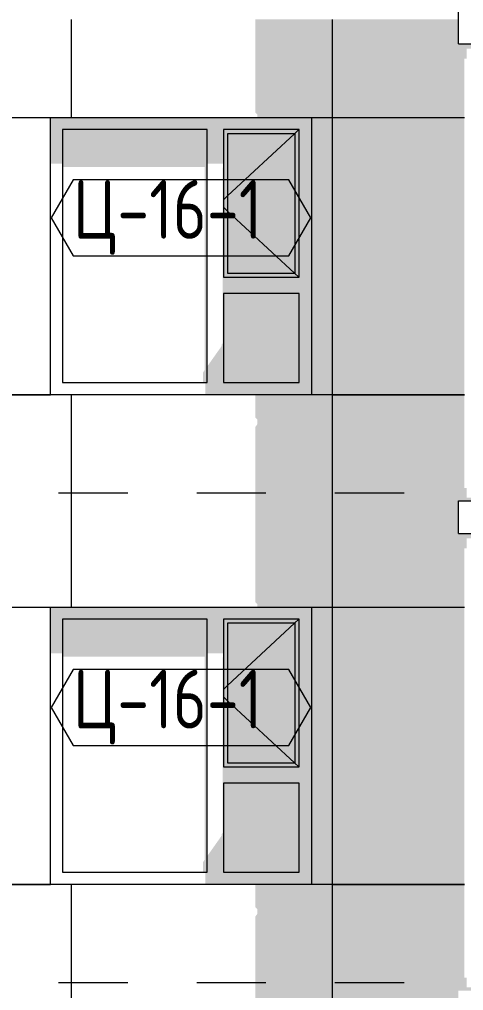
# Model space of a CAD drawing. Header units: millimetres. Extents: x 18162 to 7085488, y 72188 to 247925.
# Drawn here: x 5830619 to 5833341, y 115334 to 121284 of the extents above; entities that cross this region are included whole.
import ezdxf

# ---------------------------------------------------------------- set-up
doc = ezdxf.new("R2010")
doc.units = ezdxf.units.MM
doc.header["$MEASUREMENT"] = 0
doc.linetypes.add('Dashed', pattern=[423.333333, 211.666667, -211.666667])
doc.layers.add('Archicad Windows', color=7, linetype='Continuous')
doc.layers.add('Structural - Bearing', color=7, linetype='Continuous')
doc.styles.add('GENERATED_STYLE_3', font='', dxfattribs={"width": 0.8})
doc.styles.get('GENERATED_STYLE_3').set_extended_font_data('ISOCPEUR MON')
doc.dimstyles.new('GENERATED_STYLE__19', dxfattribs={"dimtxt": 440.00001, "dimasz": 228, "dimexe": 0.18, "dimexo": 31028.935828, "dimgap": 0, "dimtad": 1, "dimdec": 0, "dimzin": 0, "dimdsep": 46, "dimtxsty": 'GENERATED_STYLE_3', "dimblk": 'ARROWHEAD_2', "dimblk1": 'ARROWHEAD_2', "dimblk2": 'ARROWHEAD_2', "dimcen": 0.09, "dimclrd": 13, "dimclre": 13, "dimclrt": 13, "dimadec": 0, "dimazin": 0, "dimtfac": 1, "dimtdec": 4, "dimtmove": 0, "dimatfit": 3, "dimfxl": 1, "dimtolj": 1, "dimtzin": 0, "dimarcsym": 0})

# ---------------------------------------------------------------- blocks, each defined once
blk = doc.blocks.new('*X2296', base_point=(5785635.3, 106384.1))
at = {"layer": 'Structural - Bearing', "color": 8, "linetype": 'Continuous', "lineweight": 13}
for p, q in [((5830935.3, 118284.1), (5830935.3, 117684.1)), ((5832535.3, 118284.1), (5832535.3, 115984.1)), ((5830435.3, 117684.1), (5830808.8, 117684.1)), ((5832408.8, 117684.1), (5832535.3, 117684.1)), ((5832535.3, 117684.1), (5833346.4, 117684.1)), ((5830808.8, 115984.1), (5830435.3, 115984.1)), ((5830435.3, 115984.1), (5830808.8, 115984.1)), ((5830935.3, 115984.1), (5830935.3, 115384.1)), ((5832535.3, 115984.1), (5832408.8, 115984.1)), ((5832535.3, 115984.1), (5833346.4, 115984.1)), ((5832535.3, 115984.1), (5832535.3, 115384.1)), ((5833346.4, 115984.1), (5832535.3, 115984.1)), ((5830935.3, 115384.1), (5830935.3, 115284.1)), ((5832535.3, 115384.1), (5832535.3, 115284.1))]:
    blk.add_line(p, q, dxfattribs=at)
blk = doc.blocks.new('*X2302', base_point=(5785635.3, 106384.1))
at = {"layer": 'Structural - Bearing', "color": 8, "linetype": 'Continuous', "lineweight": 13}
for p, q in [((5830935.3, 121284.1), (5830935.3, 120684.1)), ((5832535.3, 121284.1), (5832535.3, 118984.1)), ((5830435.3, 120684.1), (5830808.8, 120684.1)), ((5832408.8, 120684.1), (5832535.3, 120684.1)), ((5832535.3, 120684.1), (5833346.4, 120684.1)), ((5830808.8, 118984.1), (5830435.3, 118984.1)), ((5830435.3, 118984.1), (5830808.8, 118984.1)), ((5830935.3, 118984.1), (5830935.3, 118384.1)), ((5832535.3, 118984.1), (5832408.8, 118984.1)), ((5832535.3, 118984.1), (5833346.4, 118984.1)), ((5832535.3, 118984.1), (5832535.3, 118384.1)), ((5833346.4, 118984.1), (5832535.3, 118984.1)), ((5830935.3, 118384.1), (5830935.3, 118284.1)), ((5832535.3, 118384.1), (5832535.3, 118284.1))]:
    blk.add_line(p, q, dxfattribs=at)
blk = doc.blocks.new('*D2598', base_point=(5785635.3, 106384.1))
at = {"color": 13, "linetype": 'Continuous', "lineweight": 13}
for p, q in [((5838478.4, 115334.1), (5838478.4, 118134.1)), ((5838703.4, 115334.1), (5837187.8, 115334.1)), ((5838478.4, 115134.1), (5838478.4, 115334.1)), ((5838703.4, 115134.1), (5837187.8, 115134.1))]:
    blk.add_line(p, q, dxfattribs=at)
at = {"color": 12, "linetype": 'Continuous', "lineweight": 35}
for p, q in [((5838328.4, 115420.7), (5838628.4, 115247.5)), ((5838328.4, 115220.7), (5838628.4, 115047.5))]:
    blk.add_line(p, q, dxfattribs=at)
blk = doc.blocks.new('ARROWHEAD_2')
at = {"color": 0, "linetype": 'Continuous', "lineweight": 0}
for p, q in [((-0.378, -0.655), (0.378, 0.655)), ((0, 0), (-1, 0))]:
    blk.add_line(p, q, dxfattribs=at)
blk = doc.blocks.new('*D2599', base_point=(5785635.3, 106384.1))
at = {"color": 12, "linetype": 'Continuous', "lineweight": 35}
for p, q in [((5838328.4, 118220.7), (5838628.4, 118047.5)), ((5838328.4, 115420.7), (5838628.4, 115247.5))]:
    blk.add_line(p, q, dxfattribs=at)
at = {"color": 13, "linetype": 'Continuous', "lineweight": 13}
for p, q in [((5838703.4, 118134.1), (5837187.8, 118134.1)), ((5838478.4, 115334.1), (5838478.4, 118134.1))]:
    blk.add_line(p, q, dxfattribs=at)
at = {"color": 13, "lineweight": 13, "char_height": 440, "attachment_point": 7, "rotation": 90, "style": 'GENERATED_STYLE_3'}
for s, insert in [('\\A1;{\\pql;\\fISOCPEUR MON|b0|i0|c0|p0;\\W0.800000;2,800}', (5838605.9, 116549.6)), ('\\A1;{\\pql;\\fISOCPEUR MON|b0|i0|c0|p0;\\W0.800000;200}', (5838518.1, 115420.8))]:
    blk.add_mtext(s, dxfattribs=dict(at, insert=insert))
blk = doc.blocks.new('*D2600', base_point=(5785635.3, 106384.1))
at = {"color": 12, "linetype": 'Continuous', "lineweight": 35}
for p, q in [((5838328.4, 118420.7), (5838628.4, 118247.5)), ((5838328.4, 118220.7), (5838628.4, 118047.5))]:
    blk.add_line(p, q, dxfattribs=at)
at = {"color": 13, "linetype": 'Continuous', "lineweight": 13}
for p, q in [((5838478.4, 118134.1), (5838478.4, 118334.1)), ((5838703.4, 118134.1), (5837187.8, 118134.1))]:
    blk.add_line(p, q, dxfattribs=at)
blk = doc.blocks.new('*D2601', base_point=(5785635.3, 106384.1))
at = {"color": 12, "linetype": 'Continuous', "lineweight": 35}
for p, q in [((5838328.4, 121220.7), (5838628.4, 121047.5)), ((5838328.4, 118420.7), (5838628.4, 118247.5))]:
    blk.add_line(p, q, dxfattribs=at)
at = {"color": 13, "linetype": 'Continuous', "lineweight": 13}
for p, q in [((5838703.4, 121134.1), (5837187.8, 121134.1)), ((5838478.4, 118334.1), (5838478.4, 121134.1)), ((5838703.4, 118334.1), (5837187.8, 118334.1)), ((5838478.4, 118134.1), (5838478.4, 118334.1))]:
    blk.add_line(p, q, dxfattribs=at)
at = {"color": 13, "lineweight": 13, "char_height": 440, "attachment_point": 7, "rotation": 90, "style": 'GENERATED_STYLE_3'}
for s, insert in [('\\A1;{\\pql;\\fISOCPEUR MON|b0|i0|c0|p0;\\W0.800000;2,800}', (5838605.9, 119549.6)), ('\\A1;{\\pql;\\fISOCPEUR MON|b0|i0|c0|p0;\\W0.800000;200}', (5838518.1, 118420.8))]:
    blk.add_mtext(s, dxfattribs=dict(at, insert=insert))
blk = doc.blocks.new('*D2602', base_point=(5785635.3, 106384.1))
at = {"color": 12, "linetype": 'Continuous', "lineweight": 35}
for p, q in [((5838328.4, 121420.7), (5838628.4, 121247.5)), ((5838328.4, 121220.7), (5838628.4, 121047.5))]:
    blk.add_line(p, q, dxfattribs=at)
at = {"color": 13, "linetype": 'Continuous', "lineweight": 13}
for p, q in [((5838478.4, 121134.1), (5838478.4, 121334.1)), ((5838703.4, 121134.1), (5837187.8, 121134.1))]:
    blk.add_line(p, q, dxfattribs=at)
blk = doc.blocks.new('*D2603', base_point=(5785635.3, 106384.1))
at = {"color": 12, "linetype": 'Continuous', "lineweight": 35}
for p, q in [((5838328.4, 124220.7), (5838628.4, 124047.5)), ((5838328.4, 121420.7), (5838628.4, 121247.5))]:
    blk.add_line(p, q, dxfattribs=at)
at = {"color": 13, "linetype": 'Continuous', "lineweight": 13}
for p, q in [((5838703.4, 124134.1), (5837187.8, 124134.1)), ((5838478.4, 121334.1), (5838478.4, 124134.1)), ((5838703.4, 121334.1), (5837187.8, 121334.1)), ((5838478.4, 121134.1), (5838478.4, 121334.1))]:
    blk.add_line(p, q, dxfattribs=at)
at = {"color": 13, "lineweight": 13, "char_height": 440, "attachment_point": 7, "rotation": 90, "style": 'GENERATED_STYLE_3'}
for s, insert in [('\\A1;{\\pql;\\fISOCPEUR MON|b0|i0|c0|p0;\\W0.800000;2,800}', (5838605.9, 122549.6)), ('\\A1;{\\pql;\\fISOCPEUR MON|b0|i0|c0|p0;\\W0.800000;200}', (5838518.1, 121420.8))]:
    blk.add_mtext(s, dxfattribs=dict(at, insert=insert))
blk = doc.blocks.new('Label_124_3', base_point=(5831608.8, 116834.1))
at = {"color": 13, "linetype": 'Continuous', "lineweight": 13, "flags": 128}
blk.add_lwpolyline([(5830813.7, 117068.3), (5830947.8, 116836.1), (5832269.9, 116836.1), (5832404, 117068.3), (5832269.9, 117300.6), (5830947.8, 117300.6)], close=True, dxfattribs=at)
at = {"color": 13, "lineweight": 13, "insert": (5830947.8, 117299.9), "char_height": 360, "attachment_point": 1, "style": 'GENERATED_STYLE_3'}
blk.add_mtext('\\A1;{\\pql;\\pt0,253000;\\fISOCPEUR MON|b0|i0|c0|p0;\\W0.800000;Ц-16-1\\fISOCPEUR MON|b0|i0|c0|p0;\\W0.800000;\\A1{\\H.66x;\\S^  ;}\\fISOCPEUR MON|b0|i0|c0|p0;\\W0.800000;\\fISOCPEUR MON|b0|i0|c0|p0;\\W0.800000;\\A1{\\H.66x;\\S^  ;}\\fISOCPEUR MON|b0|i0|c0|p0;\\W0.800000; \\fISOCPEUR MON|b0|i0|c0|p0;\\W0.800000;\\fISOCPEUR MON|b0|i0|c0|p0;\\W0.800000;\\fISOCPEUR MON|b0|i0|c0|p0;\\W0.800000;\\fISOCPEUR MON|b0|i0|c0|p0;\\W0.800000;\\fISOCPEUR MON|b0|i0|c0|p0;\\W0.800000;\\fISOCPEUR MON|b0|i0|c0|p0;\\W0.800000;\\fISOCPEUR MON|b0|i0|c0|p0;\\W0.800000;\\fISOCPEUR MON|b0|i0|c0|p0;\\W0.800000;\\fISOCPEUR MON|b0|i0|c0|p0;\\W0.800000;\\fISOCPEUR MON|b0|i0|c0|p0;\\W0.800000;\\fISOCPEUR MON|b0|i0|c0|p0;\\W0.800000;\\fISOCPEUR MON|b0|i0|c0|p0;\\W0.800000;\\fISOCPEUR MON|b0|i0|c0|p0;\\W0.800000;\\fISOCPEUR MON|b0|i0|c0|p0;\\W0.800000;\\fISOCPEUR MON|b0|i0|c0|p0;\\W0.800000;\\fISOCPEUR MON|b0|i0|c0|p0;\\W0.800000;\\fISOCPEUR MON|b0|i0|c0|p0;\\W0.800000;\\fISOCPEUR MON|b0|i0|c0|p0;\\W0.800000;\\fISOCPEUR MON|b0|i0|c0|p0;\\W0.800000;\\fISOCPEUR MON|b0|i0|c0|p0;\\W0.800000;\\fISOCPEUR MON|b0|i0|c0|p0;\\W0.800000;\\fISOCPEUR MON|b0|i0|c0|p0;\\W0.800000;\\fISOCPEUR MON|b0|i0|c0|p0;\\W0.800000;\\fISOCPEUR MON|b0|i0|c0|p0;\\W0.800000;\\fISOCPEUR MON|b0|i0|c0|p0;\\W0.800000;\\fISOCPEUR MON|b0|i0|c0|p0;\\W0.800000;\\fISOCPEUR MON|b0|i0|c0|p0;\\W0.800000;\\fISOCPEUR MON|b0|i0|c0|p0;\\W0.800000;\\fISOCPEUR MON|b0|i0|c0|p0;\\W0.800000;\\fISOCPEUR MON|b0|i0|c0|p0;\\W0.800000;\\fISOCPEUR MON|b0|i0|c0|p0;\\W0.800000;\\fISOCPEUR MON|b0|i0|c0|p0;\\W0.800000;\\fISOCPEUR MON|b0|i0|c0|p0;\\W0.800000;\\fISOCPEUR MON|b0|i0|c0|p0;\\W0.800000;\\fISOCPEUR MON|b0|i0|c0|p0;\\W0.800000;\\fISOCPEUR MON|b0|i0|c0|p0;\\W0.800000;\\fISOCPEUR MON|b0|i0|c0|p0;\\W0.800000;\\fISOCPEUR MON|b0|i0|c0|p0;\\W0.800000;\\fISOCPEUR MON|b0|i0|c0|p0;\\W0.800000;\\fISOCPEUR MON|b0|i0|c0|p0;\\W0.800000;\\fISOCPEUR MON|b0|i0|c0|p0;\\W0.800000;\\fISOCPEUR MON|b0|i0|c0|p0;\\W0.800000;\\fISOCPEUR MON|b0|i0|c0|p0;\\W0.800000;}', dxfattribs=at)
blk = doc.blocks.new('Label_129_3', base_point=(5831608.8, 119834.1))
at = {"color": 13, "linetype": 'Continuous', "lineweight": 13, "flags": 128}
blk.add_lwpolyline([(5830813.7, 120068.3), (5830947.8, 119836.1), (5832269.9, 119836.1), (5832404, 120068.3), (5832269.9, 120300.6), (5830947.8, 120300.6)], close=True, dxfattribs=at)
at = {"color": 13, "lineweight": 13, "insert": (5830947.8, 120299.9), "char_height": 360, "attachment_point": 1, "style": 'GENERATED_STYLE_3'}
blk.add_mtext('\\A1;{\\pql;\\pt0,253000;\\fISOCPEUR MON|b0|i0|c0|p0;\\W0.800000;Ц-16-1\\fISOCPEUR MON|b0|i0|c0|p0;\\W0.800000;\\A1{\\H.66x;\\S^  ;}\\fISOCPEUR MON|b0|i0|c0|p0;\\W0.800000;\\fISOCPEUR MON|b0|i0|c0|p0;\\W0.800000;\\A1{\\H.66x;\\S^  ;}\\fISOCPEUR MON|b0|i0|c0|p0;\\W0.800000; \\fISOCPEUR MON|b0|i0|c0|p0;\\W0.800000;\\fISOCPEUR MON|b0|i0|c0|p0;\\W0.800000;\\fISOCPEUR MON|b0|i0|c0|p0;\\W0.800000;\\fISOCPEUR MON|b0|i0|c0|p0;\\W0.800000;\\fISOCPEUR MON|b0|i0|c0|p0;\\W0.800000;\\fISOCPEUR MON|b0|i0|c0|p0;\\W0.800000;\\fISOCPEUR MON|b0|i0|c0|p0;\\W0.800000;\\fISOCPEUR MON|b0|i0|c0|p0;\\W0.800000;\\fISOCPEUR MON|b0|i0|c0|p0;\\W0.800000;\\fISOCPEUR MON|b0|i0|c0|p0;\\W0.800000;\\fISOCPEUR MON|b0|i0|c0|p0;\\W0.800000;\\fISOCPEUR MON|b0|i0|c0|p0;\\W0.800000;\\fISOCPEUR MON|b0|i0|c0|p0;\\W0.800000;\\fISOCPEUR MON|b0|i0|c0|p0;\\W0.800000;\\fISOCPEUR MON|b0|i0|c0|p0;\\W0.800000;\\fISOCPEUR MON|b0|i0|c0|p0;\\W0.800000;\\fISOCPEUR MON|b0|i0|c0|p0;\\W0.800000;\\fISOCPEUR MON|b0|i0|c0|p0;\\W0.800000;\\fISOCPEUR MON|b0|i0|c0|p0;\\W0.800000;\\fISOCPEUR MON|b0|i0|c0|p0;\\W0.800000;\\fISOCPEUR MON|b0|i0|c0|p0;\\W0.800000;\\fISOCPEUR MON|b0|i0|c0|p0;\\W0.800000;\\fISOCPEUR MON|b0|i0|c0|p0;\\W0.800000;\\fISOCPEUR MON|b0|i0|c0|p0;\\W0.800000;\\fISOCPEUR MON|b0|i0|c0|p0;\\W0.800000;\\fISOCPEUR MON|b0|i0|c0|p0;\\W0.800000;\\fISOCPEUR MON|b0|i0|c0|p0;\\W0.800000;\\fISOCPEUR MON|b0|i0|c0|p0;\\W0.800000;\\fISOCPEUR MON|b0|i0|c0|p0;\\W0.800000;\\fISOCPEUR MON|b0|i0|c0|p0;\\W0.800000;\\fISOCPEUR MON|b0|i0|c0|p0;\\W0.800000;\\fISOCPEUR MON|b0|i0|c0|p0;\\W0.800000;\\fISOCPEUR MON|b0|i0|c0|p0;\\W0.800000;\\fISOCPEUR MON|b0|i0|c0|p0;\\W0.800000;\\fISOCPEUR MON|b0|i0|c0|p0;\\W0.800000;\\fISOCPEUR MON|b0|i0|c0|p0;\\W0.800000;\\fISOCPEUR MON|b0|i0|c0|p0;\\W0.800000;\\fISOCPEUR MON|b0|i0|c0|p0;\\W0.800000;\\fISOCPEUR MON|b0|i0|c0|p0;\\W0.800000;\\fISOCPEUR MON|b0|i0|c0|p0;\\W0.800000;\\fISOCPEUR MON|b0|i0|c0|p0;\\W0.800000;\\fISOCPEUR MON|b0|i0|c0|p0;\\W0.800000;\\fISOCPEUR MON|b0|i0|c0|p0;\\W0.800000;}', dxfattribs=at)

msp = doc.modelspace()

# ---------------------------------------------------------------- hatches: boundary and pattern name
at = {"layer": 'Archicad Windows', "linetype": 'Continuous', "lineweight": 0}
for points in [[(5831768.8, 120609.1), (5831868.8, 120609.1), (5832333.8, 120609.1), (5832408.8, 120609.1), (5832408.8, 120684.1), (5830808.8, 120684.1), (5830808.8, 120609.1), (5830883.8, 120609.1)], [(5830808.8, 120609.1), (5830808.8, 120401.2), (5830883.8, 120401.2), (5830883.8, 120609.1)], [(5831768.8, 120609.1), (5830883.8, 120609.1), (5830883.8, 120380), (5831753.8, 120380), (5831753.8, 119135), (5831743.8, 119120.8), (5831743.8, 119059.1), (5831768.8, 119059.1)], [(5831768.8, 120401.2), (5831868.8, 120401.2), (5831868.8, 120609.1), (5831768.8, 120609.1)], [(5832333.8, 120609.1), (5831868.8, 120609.1), (5831868.8, 120584.1), (5831893.8, 120584.1), (5832308.8, 120584.1), (5832333.8, 120584.1)], [(5832333.8, 119704.1), (5832333.8, 119604.1), (5832333.8, 119059.1), (5832408.8, 119059.1), (5832408.8, 120609.1), (5832333.8, 120609.1)], [(5831893.8, 120584.1), (5831868.8, 120584.1), (5831868.8, 119729.1), (5831893.8, 119729.1)], [(5832308.8, 119729.1), (5832308.8, 120584.1), (5831893.8, 120584.1), (5831893.8, 119729.1)], [(5832308.8, 119729.1), (5832333.8, 119729.1), (5832333.8, 120584.1), (5832308.8, 120584.1)], [(5831858.8, 119283.5), (5831768.8, 119156.2), (5831768.8, 119059.1), (5831868.8, 119059.1), (5831868.8, 120379.8), (5831863.8, 120372.7), (5831863.8, 119299.8), (5831858.8, 119292.7)], [(5831893.8, 119729.1), (5831868.8, 119729.1), (5831868.8, 119704.1), (5832333.8, 119704.1), (5832333.8, 119729.1), (5832308.8, 119729.1)], [(5832333.8, 119604.1), (5832333.8, 119704.1), (5831868.8, 119704.1), (5831868.8, 119604.1)], [(5832333.8, 119059.1), (5832333.8, 119604.1), (5831868.8, 119604.1), (5831868.8, 119059.1)], [(5832408.8, 119059.1), (5831758.8, 119059.1), (5831758.8, 118984.1), (5832408.8, 118984.1)], [(5831768.8, 117609.1), (5831868.8, 117609.1), (5832333.8, 117609.1), (5832408.8, 117609.1), (5832408.8, 117684.1), (5830808.8, 117684.1), (5830808.8, 117609.1), (5830883.8, 117609.1)], [(5830883.8, 117609.1), (5830808.8, 117609.1), (5830808.8, 117401.2), (5830883.8, 117401.2)], [(5831768.8, 117609.1), (5830883.8, 117609.1), (5830883.8, 117380), (5831753.8, 117380), (5831753.8, 116135), (5831743.8, 116120.8), (5831743.8, 116059.1), (5831768.8, 116059.1)], [(5831768.8, 117401.2), (5831868.8, 117401.2), (5831868.8, 117609.1), (5831768.8, 117609.1)], [(5832333.8, 117609.1), (5831868.8, 117609.1), (5831868.8, 117584.1), (5831893.8, 117584.1), (5832308.8, 117584.1), (5832333.8, 117584.1)], [(5831893.8, 117584.1), (5831868.8, 117584.1), (5831868.8, 116729.1), (5831893.8, 116729.1)], [(5832308.8, 116729.1), (5832308.8, 117584.1), (5831893.8, 117584.1), (5831893.8, 116729.1)], [(5832308.8, 116729.1), (5832333.8, 116729.1), (5832333.8, 117584.1), (5832308.8, 117584.1)], [(5832333.8, 116704.1), (5832333.8, 116604.1), (5832333.8, 116059.1), (5832408.8, 116059.1), (5832408.8, 117609.1), (5832333.8, 117609.1)], [(5831858.8, 116283.5), (5831768.8, 116156.2), (5831768.8, 116059.1), (5831868.8, 116059.1), (5831868.8, 117379.8), (5831863.8, 117372.7), (5831863.8, 116299.8), (5831858.8, 116292.7)], [(5831893.8, 116729.1), (5831868.8, 116729.1), (5831868.8, 116704.1), (5832333.8, 116704.1), (5832333.8, 116729.1), (5832308.8, 116729.1)], [(5832333.8, 116604.1), (5832333.8, 116704.1), (5831868.8, 116704.1), (5831868.8, 116604.1)], [(5832333.8, 116059.1), (5832333.8, 116604.1), (5831868.8, 116604.1), (5831868.8, 116059.1)], [(5832408.8, 116059.1), (5831758.8, 116059.1), (5831758.8, 115984.1), (5832408.8, 115984.1)]]:
    msp.add_hatch(color=49, dxfattribs=at).paths.add_polyline_path(points)
at = {"layer": 'Structural - Bearing', "linetype": 'Continuous', "lineweight": 0}
for points in [[(5832063.8, 118284.1), (5833308.8, 118284.1), (5833308.8, 118334.1), (5836544.7, 118334.1), (5836558.8, 118354.1), (5833358.8, 118354.1), (5833358.8, 118414.1), (5833346.4, 118414.1), (5833346.4, 121044.1), (5833358.8, 121044.1), (5833358.8, 121104.1), (5836558.8, 121104.1), (5836558.8, 121063.4), (5836608.8, 121134.1), (5833308.8, 121134.1), (5833308.8, 121284.1), (5832063.8, 121284.1), (5832063.8, 120715.6), (5832076.4, 120703), (5832076.4, 120684.1), (5832408.8, 120684.1), (5832408.8, 118984.1), (5832063.8, 118984.1), (5832063.8, 118845.6), (5832076.4, 118833), (5832076.4, 118803.4), (5832063.8, 118785.6)], [(5832063.8, 118284.1), (5832063.8, 117715.6), (5832076.4, 117703), (5832076.4, 117684.1), (5832408.8, 117684.1), (5832408.8, 115984.1), (5832063.8, 115984.1), (5832063.8, 115845.6), (5832076.4, 115833), (5832076.4, 115803.4), (5832063.8, 115785.6), (5832063.8, 115284.1), (5833308.8, 115284.1), (5833308.8, 115334.1), (5836544.7, 115334.1), (5836558.8, 115354.1), (5833358.8, 115354.1), (5833358.8, 115414.1), (5833346.4, 115414.1), (5833346.4, 118044.1), (5833358.8, 118044.1), (5833358.8, 118104.1), (5836558.8, 118104.1), (5836558.8, 118063.4), (5836608.8, 118134.1), (5833308.8, 118134.1), (5833308.8, 118284.1)]]:
    msp.add_hatch(color=49, dxfattribs=at).paths.add_polyline_path(points)

# ---------------------------------------------------------------- linework, layer by layer
at = {"color": 8, "linetype": 'Dashed', "lineweight": 13, "ltscale": 2}
for p, q in [((5800379.4, 118384.1), (5841359.8, 118384.1)), ((5800379.4, 115384.1), (5841359.8, 115384.1))]:
    msp.add_line(p, q, dxfattribs=at)
at = {"layer": 'Archicad Windows', "color": 7, "linetype": 'Continuous', "lineweight": 13}
for p, q in [((5830808.8, 118984.1), (5830808.8, 120684.1)), ((5830808.8, 120684.1), (5832408.8, 120684.1)), ((5832408.8, 120684.1), (5832408.8, 118984.1)), ((5832408.8, 118984.1), (5830808.8, 118984.1)), ((5830808.8, 115984.1), (5830808.8, 117684.1)), ((5830808.8, 117684.1), (5832408.8, 117684.1)), ((5832408.8, 117684.1), (5832408.8, 115984.1)), ((5832408.8, 115984.1), (5830808.8, 115984.1))]:
    msp.add_line(p, q, dxfattribs=at)
at = {"layer": 'Archicad Windows', "color": 7, "linetype": 'Continuous', "lineweight": 9}
for p, q in [((5830883.8, 120609.1), (5830883.8, 119059.1)), ((5831768.8, 120609.1), (5830883.8, 120609.1)), ((5831768.8, 119059.1), (5831768.8, 120609.1)), ((5831868.8, 120609.1), (5831868.8, 119704.1)), ((5832333.8, 120609.1), (5831868.8, 120609.1)), ((5832331.9, 120609.1), (5832304.9, 120584.1)), ((5832333.8, 119704.1), (5832333.8, 120609.1)), ((5831893.8, 120584.1), (5831893.8, 119729.1)), ((5832308.8, 120584.1), (5831893.8, 120584.1)), ((5832304.9, 120584.1), (5831893.8, 120202.9)), ((5832308.8, 119729.1), (5832308.8, 120584.1)), ((5831893.8, 120202.9), (5831868.8, 120179.7)), ((5831893.8, 120110.2), (5831868.8, 120133.4)), ((5832304.9, 119729.1), (5831893.8, 120110.2)), ((5831893.8, 119729.1), (5832308.8, 119729.1)), ((5832331.9, 119704.1), (5832304.9, 119729.1)), ((5831868.8, 119704.1), (5832333.8, 119704.1)), ((5831868.8, 119604.1), (5831868.8, 119059.1)), ((5832333.8, 119604.1), (5831868.8, 119604.1)), ((5832333.8, 119059.1), (5832333.8, 119604.1)), ((5830883.8, 119059.1), (5831768.8, 119059.1)), ((5831868.8, 119059.1), (5832333.8, 119059.1)), ((5830883.8, 117609.1), (5830883.8, 116059.1)), ((5831768.8, 117609.1), (5830883.8, 117609.1)), ((5831768.8, 116059.1), (5831768.8, 117609.1)), ((5831868.8, 117609.1), (5831868.8, 116704.1)), ((5832333.8, 117609.1), (5831868.8, 117609.1)), ((5831893.8, 117584.1), (5831893.8, 116729.1)), ((5832308.8, 117584.1), (5831893.8, 117584.1)), ((5832304.9, 117584.1), (5831893.8, 117202.9)), ((5832331.9, 117609.1), (5832304.9, 117584.1)), ((5832308.8, 116729.1), (5832308.8, 117584.1)), ((5832333.8, 116704.1), (5832333.8, 117609.1)), ((5831893.8, 117202.9), (5831868.8, 117179.7)), ((5831893.8, 117110.2), (5831868.8, 117133.4)), ((5832304.9, 116729.1), (5831893.8, 117110.2)), ((5831868.8, 116704.1), (5832333.8, 116704.1)), ((5831893.8, 116729.1), (5832308.8, 116729.1)), ((5832331.9, 116704.1), (5832304.9, 116729.1)), ((5831868.8, 116604.1), (5831868.8, 116059.1)), ((5832333.8, 116604.1), (5831868.8, 116604.1)), ((5832333.8, 116059.1), (5832333.8, 116604.1)), ((5830883.8, 116059.1), (5831768.8, 116059.1)), ((5831868.8, 116059.1), (5832333.8, 116059.1))]:
    msp.add_line(p, q, dxfattribs=at)
at = {"layer": 'Structural - Bearing', "color": 7, "linetype": 'Continuous', "lineweight": 13}
for p, q in [((5833308.8, 121134.1), (5833308.8, 121334.1)), ((5833308.8, 121134.1), (5836608.8, 121134.1)), ((5833308.8, 118134.1), (5833308.8, 118334.1)), ((5833308.8, 118334.1), (5836608.8, 118334.1)), ((5833308.8, 118134.1), (5836608.8, 118134.1))]:
    msp.add_line(p, q, dxfattribs=at)

# ---------------------------------------------------------------- block references
at = {"color": 12, "linetype": 'Continuous', "lineweight": 13}
for name, p in [('Label_129_3', (5831608.8, 119834.1)), ('Label_124_3', (5831608.8, 116834.1))]:
    msp.add_blockref(name, p, dxfattribs=at)
at = {"layer": 'Structural - Bearing', "lineweight": 0}
for name in ['*X2302', '*X2296']:
    msp.add_blockref(name, (5785635.3, 106384.1), dxfattribs=at)

# ---------------------------------------------------------------- dimensions: what is measured, and where the dimension line sits
at = {"color": 13, "linetype": 'Continuous', "lineweight": 13}
for base, p1, p2, picture, middle in [((5838478.4, 124134.1), (5805483.8, 121334.1), (5805483.8, 124134.1), '*D2603', (5838170.4, 123286.7)), ((5838478.4, 121334.1), (5805483.8, 121134.1), (5805483.8, 121334.1), '*D2602', (5838170.4, 121923)), ((5838478.4, 121134.1), (5805483.8, 118334.1), (5805483.8, 121134.1), '*D2601', (5838170.4, 120286.7)), ((5838478.4, 118334.1), (5805483.8, 118134.1), (5805483.8, 118334.1), '*D2600', (5838170.4, 118923)), ((5838478.4, 118134.1), (5805483.8, 115334.1), (5805483.8, 118134.1), '*D2599', (5838170.4, 117286.7)), ((5838478.4, 115334.1), (5805483.8, 115134.1), (5805483.8, 115334.1), '*D2598', (5838170.4, 115923))]:
    dim = msp.add_linear_dim(base=base, p1=p1, p2=p2, angle=90, dimstyle='GENERATED_STYLE__19', dxfattribs=at)
    dim.commit()
    dim.dimension.update_dxf_attribs({"geometry": picture, "text_midpoint": middle, "dimtype": 160, "text_rotation": 90})

doc.saveas('drawing.dxf')
